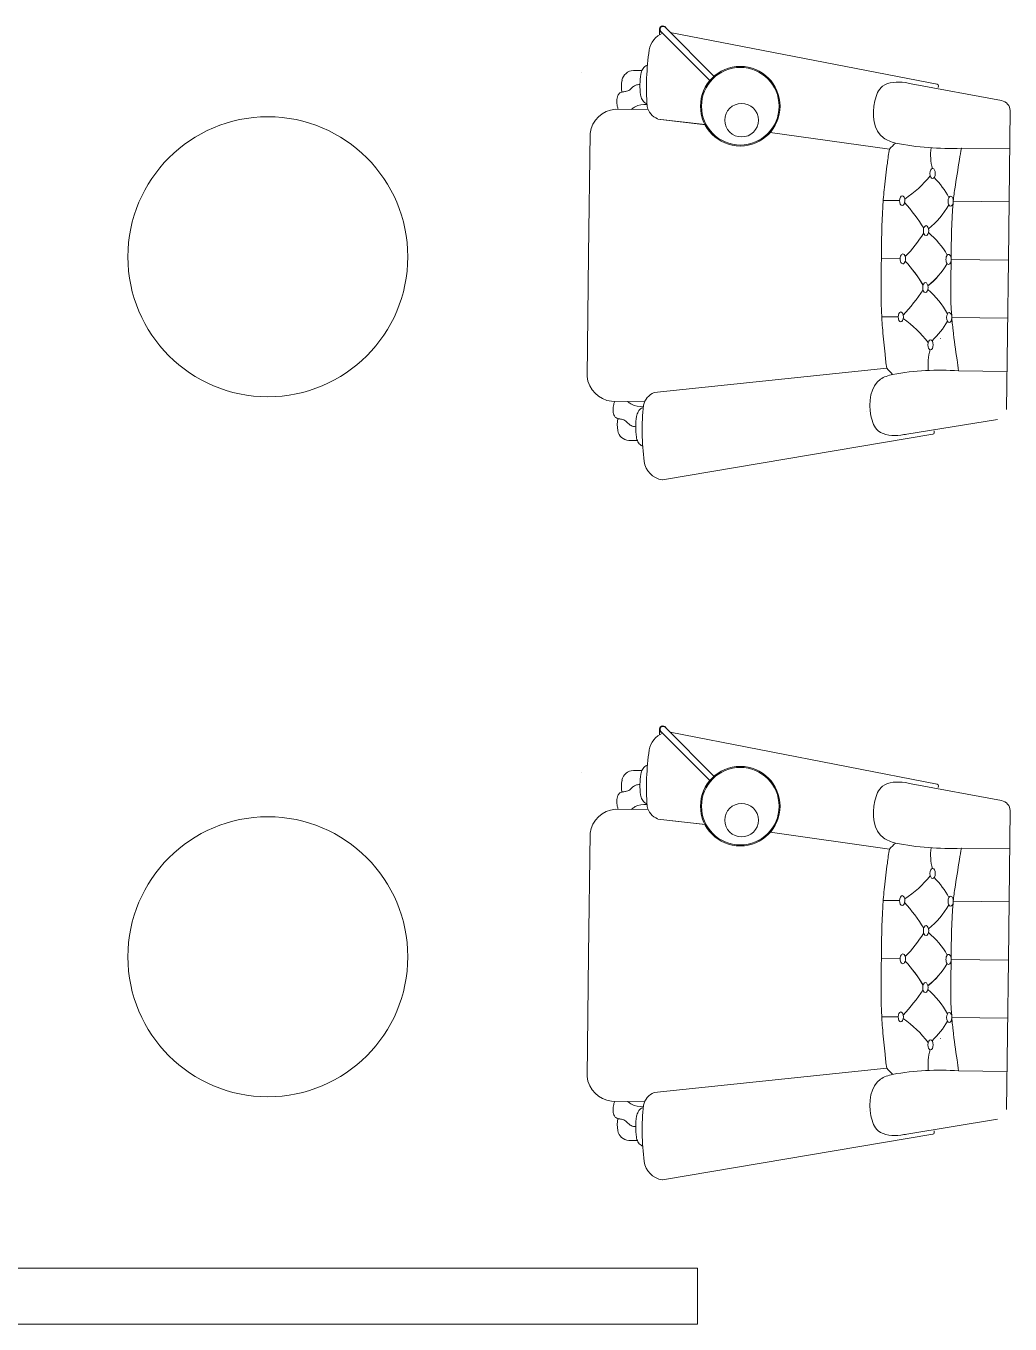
# Model space of a CAD drawing. Header units: centimetres. Extents: x -72470 to -43129, y -18750 to -16337.
# Drawn here: x -55843.3 to -55667.5, y -18414.4 to -18182.6 of the extents above; entities that cross this region are included whole.
import ezdxf

# ---------------------------------------------------------------- set-up
doc = ezdxf.new("R2010")
doc.units = ezdxf.units.CM
doc.header["$MEASUREMENT"] = 0
doc.layers.add('TEFRIS', color=30, linetype='Continuous', lineweight=9)

msp = doc.modelspace()

# ---------------------------------------------------------------- linework, layer by layer
at = {"layer": 'TEFRIS', "color": 0, "linetype": 'Continuous'}
for p, q in [((-55730.09, -18183.23), (-55730.1, -18184.2)), ((-55721.06, -18192.41), (-55729.85, -18183.63)), ((-55720.31, -18191.66), (-55729.1, -18182.87)), ((-55728.2, -18183.77), (-55680.51, -18193.04)), ((-55744.04, -18191.01), (-55744.02, -18190.99)), ((-55744.02, -18190.99), (-55744.04, -18191.01)), ((-55733.24, -18190.59), (-55734.77, -18190.58)), ((-55733.24, -18190.59), (-55734.77, -18190.58)), ((-55685.14, -18192.94), (-55669.01, -18195.97)), ((-55680.3, -18193.65), (-55680.29, -18193.3)), ((-55732.12, -18197.57), (-55738.01, -18197.5)), ((-55732.12, -18197.57), (-55738.01, -18197.5)), ((-55667.49, -18197.75), (-55667.78, -18224.45)), ((-55730.43, -18199.25), (-55721.88, -18200.26)), ((-55730.43, -18199.25), (-55721.97, -18200.25)), ((-55742.51, -18201.81), (-55742.78, -18223.53)), ((-55742.51, -18201.81), (-55742.78, -18223.53)), ((-55710.31, -18201.63), (-55689.02, -18204.63)), ((-55676.19, -18204.46), (-55667.54, -18204.57)), ((-55687.22, -18213.82), (-55690.14, -18213.78)), ((-55667.66, -18214.06), (-55677.63, -18213.94)), ((-55677.63, -18213.94), (-55667.66, -18214.06)), ((-55743.05, -18245.24), (-55742.78, -18223.53)), ((-55743.05, -18245.24), (-55742.78, -18223.53)), ((-55687.11, -18224.21), (-55690.46, -18224.17)), ((-55687.11, -18224.21), (-55690.46, -18224.17)), ((-55687.11, -18224.21), (-55690.46, -18224.17)), ((-55687.11, -18224.21), (-55690.46, -18224.17)), ((-55678, -18224.32), (-55667.78, -18224.45)), ((-55678, -18224.32), (-55667.78, -18224.45)), ((-55678, -18224.32), (-55667.78, -18224.45)), ((-55678, -18224.32), (-55667.78, -18224.45)), ((-55678, -18224.32), (-55667.78, -18224.45)), ((-55678, -18224.32), (-55667.78, -18224.45)), ((-55678, -18224.32), (-55667.78, -18224.45)), ((-55678, -18224.32), (-55667.78, -18224.45)), ((-55678, -18224.32), (-55667.78, -18224.45)), ((-55678, -18224.32), (-55667.78, -18224.45)), ((-55678, -18224.32), (-55667.78, -18224.45)), ((-55678, -18224.32), (-55667.78, -18224.45)), ((-55678, -18224.32), (-55667.78, -18224.45)), ((-55678, -18224.32), (-55667.78, -18224.45)), ((-55678, -18224.32), (-55667.78, -18224.45)), ((-55678, -18224.32), (-55667.78, -18224.45)), ((-55668.15, -18251.14), (-55667.78, -18224.45)), ((-55687.47, -18234.59), (-55690.4, -18234.56)), ((-55667.91, -18234.83), (-55677.89, -18234.71)), ((-55677.88, -18234.71), (-55667.91, -18234.83)), ((-55679.93, -18238.46), (-55679.97, -18238.46)), ((-55679.97, -18238.46), (-55679.93, -18238.46)), ((-55731.03, -18248.1), (-55689.5, -18243.74)), ((-55676.68, -18244.22), (-55668.03, -18244.32)), ((-55732.76, -18249.73), (-55738.65, -18249.66)), ((-55693.17, -18251.5), (-55693.19, -18251.47)), ((-55693.19, -18251.47), (-55693.17, -18251.5)), ((-55685.91, -18255.52), (-55669.71, -18252.88)), ((-55734.05, -18256.68), (-55735.58, -18256.66)), ((-55729.59, -18263.69), (-55681.28, -18255.54)), ((-55681.05, -18254.93), (-55681.05, -18255.28)), ((-55720.31, -18316.66), (-55729.1, -18307.87)), ((-55730.09, -18308.23), (-55730.1, -18309.2)), ((-55721.06, -18317.41), (-55729.85, -18308.63)), ((-55728.2, -18308.77), (-55680.51, -18318.04)), ((-55744.04, -18316.01), (-55744.02, -18315.99)), ((-55744.02, -18315.99), (-55744.04, -18316.01)), ((-55733.24, -18315.59), (-55734.77, -18315.58)), ((-55733.24, -18315.59), (-55734.77, -18315.58)), ((-55685.14, -18317.94), (-55669.01, -18320.97)), ((-55680.3, -18318.65), (-55680.29, -18318.3)), ((-55732.12, -18322.57), (-55738.01, -18322.5)), ((-55732.12, -18322.57), (-55738.01, -18322.5)), ((-55667.49, -18322.75), (-55667.78, -18349.45)), ((-55730.43, -18324.25), (-55721.88, -18325.26)), ((-55730.43, -18324.25), (-55721.97, -18325.25)), ((-55742.51, -18326.81), (-55742.78, -18348.53)), ((-55742.51, -18326.81), (-55742.78, -18348.53)), ((-55710.31, -18326.63), (-55689.02, -18329.63)), ((-55676.19, -18329.46), (-55667.54, -18329.57)), ((-55687.22, -18338.82), (-55690.14, -18338.78)), ((-55667.66, -18339.06), (-55677.63, -18338.94)), ((-55677.63, -18338.94), (-55667.66, -18339.06)), ((-55743.05, -18370.24), (-55742.78, -18348.53)), ((-55743.05, -18370.24), (-55742.78, -18348.53)), ((-55687.11, -18349.21), (-55690.46, -18349.17)), ((-55687.11, -18349.21), (-55690.46, -18349.17)), ((-55687.11, -18349.21), (-55690.46, -18349.17)), ((-55687.11, -18349.21), (-55690.46, -18349.17)), ((-55678, -18349.32), (-55667.78, -18349.45)), ((-55678, -18349.32), (-55667.78, -18349.45)), ((-55678, -18349.32), (-55667.78, -18349.45)), ((-55678, -18349.32), (-55667.78, -18349.45)), ((-55678, -18349.32), (-55667.78, -18349.45)), ((-55678, -18349.32), (-55667.78, -18349.45)), ((-55678, -18349.32), (-55667.78, -18349.45)), ((-55678, -18349.32), (-55667.78, -18349.45)), ((-55678, -18349.32), (-55667.78, -18349.45)), ((-55678, -18349.32), (-55667.78, -18349.45)), ((-55678, -18349.32), (-55667.78, -18349.45)), ((-55678, -18349.32), (-55667.78, -18349.45)), ((-55678, -18349.32), (-55667.78, -18349.45)), ((-55678, -18349.32), (-55667.78, -18349.45)), ((-55678, -18349.32), (-55667.78, -18349.45)), ((-55678, -18349.32), (-55667.78, -18349.45)), ((-55668.15, -18376.14), (-55667.78, -18349.45)), ((-55687.47, -18359.59), (-55690.4, -18359.56)), ((-55667.91, -18359.83), (-55677.89, -18359.71)), ((-55677.88, -18359.71), (-55667.91, -18359.83)), ((-55679.93, -18363.46), (-55679.97, -18363.46)), ((-55679.97, -18363.46), (-55679.93, -18363.46)), ((-55731.03, -18373.1), (-55689.5, -18368.74)), ((-55676.68, -18369.22), (-55668.03, -18369.32)), ((-55732.76, -18374.73), (-55738.65, -18374.66)), ((-55693.17, -18376.5), (-55693.19, -18376.47)), ((-55693.19, -18376.47), (-55693.17, -18376.5)), ((-55685.91, -18380.52), (-55669.71, -18377.88)), ((-55734.05, -18381.68), (-55735.58, -18381.66)), ((-55729.59, -18388.69), (-55681.28, -18380.54)), ((-55681.05, -18379.93), (-55681.05, -18380.28)), ((-55923.29, -18404.44), (-55723.29, -18404.44)), ((-55723.29, -18404.44), (-55723.29, -18414.44)), ((-55923.29, -18414.44), (-55723.29, -18414.44))]:
    msp.add_line(p, q, dxfattribs=at)
for centre, radius in [((-55715.67, -18196.96), 7.11), ((-55715.67, -18196.96), 6.93), ((-55715.44, -18199.46), 3), ((-55800.06, -18223.85), 25), ((-55715.67, -18321.96), 7.11), ((-55715.67, -18321.96), 6.93), ((-55715.44, -18324.46), 3), ((-55800.06, -18348.85), 25)]:
    msp.add_circle(centre, radius, dxfattribs=at)
for centre, radius, start, end in [((-55729.48, -18183.24), 0.61, 14.606, 252.4442), ((-55729.48, -18183.25), 0.533, 45.0338, 225.0338), ((-55728.12, -18187.54), 3.88, 111.6356, 170.7089), ((-55685.81, -18193.66), 46.62, 171.6806, 184.0411), ((-55685.81, -18193.66), 46.62, 171.6806, 184.0411), ((-55734.68, -18192.75), 2.17, 92.4185, 168.0967), ((-55734.68, -18192.75), 2.17, 92.4185, 168.0967), ((-55730.22, -18193.45), 6.68, 170.0937, 188.4978), ((-55730.22, -18193.45), 6.68, 170.0937, 188.4978), ((-55680.56, -18193.3), 0.267, 359.2957, 79.8669), ((-55669.27, -18197.73), 1.78, 359.3696, 81.6735), ((-55737.57, -18202.46), 4.98, 95.0614, 172.4578), ((-55737.57, -18202.46), 4.98, 95.0614, 172.4578), ((-55729.17, -18196.28), 3.22, 191.7932, 246.889), ((-55729.17, -18196.28), 3.22, 191.7932, 246.889), ((-55678.28, -18214.24), 14.41, 132.1371, 138.192), ((-55678.3, -18155.5), 49.01, 258.641, 272.4611), ((-55671.91, -18205.62), 9.77, 172.8406, 194.7253), ((-55698.07, -18195.96), 21.15, 303.8122, 320.5526), ((-55691.27, -18220.04), 14.52, 27.7043, 45.2955), ((-55715.89, -18239.7), 39.08, 32.4101, 40.8154), ((-55691.12, -18207.51), 14.52, 308.6458, 330.8872), ((-55702.41, -18207.66), 22.87, 315.0953, 328.5273), ((-55691.24, -18230.58), 14.37, 29.2352, 50.2572), ((-55703.07, -18240.47), 23.12, 29.8645, 43.2245), ((-55702.82, -18240.38), 22.87, 30.0642, 43.4962), ((-55691.24, -18217.71), 14.52, 308.6458, 329.5578), ((-55691.08, -18217.74), 14.37, 308.3343, 329.3563), ((-55715.5, -18208.01), 39.08, 317.776, 326.1814), ((-55691.52, -18240.81), 14.52, 27.7043, 49.9457), ((-55698.76, -18252.18), 21.15, 38.0389, 54.7793), ((-55691.37, -18228.28), 14.52, 313.296, 330.8872), ((-55672.37, -18243.17), 9.77, 163.8661, 185.7509), ((-55738.09, -18244.71), 4.98, 186.1337, 263.5301), ((-55678.53, -18234.4), 14.41, 220.3995, 226.4544), ((-55679.99, -18293.12), 49.01, 86.1303, 99.9504), ((-55729.84, -18251.09), 3.22, 111.7025, 166.7983), ((-55686.57, -18254.79), 46.62, 174.5504, 186.9109), ((-55730.96, -18253.9), 6.68, 170.0937, 188.4978), ((-55735.44, -18254.49), 2.17, 190.4948, 266.173), ((-55681.32, -18255.27), 0.267, 278.7246, 359.2957), ((-55729.01, -18259.86), 3.88, 187.8826, 260.681), ((-55729.48, -18308.24), 0.61, 14.606, 252.4442), ((-55729.48, -18308.25), 0.533, 45.0338, 225.0338), ((-55728.12, -18312.54), 3.88, 111.6356, 170.7089), ((-55685.81, -18318.66), 46.62, 171.6806, 184.0411), ((-55685.81, -18318.66), 46.62, 171.6806, 184.0411), ((-55734.68, -18317.75), 2.17, 92.4185, 168.0967), ((-55734.68, -18317.75), 2.17, 92.4185, 168.0967), ((-55730.22, -18318.45), 6.68, 170.0937, 188.4978), ((-55730.22, -18318.45), 6.68, 170.0937, 188.4978), ((-55680.56, -18318.3), 0.267, 359.2957, 79.8669), ((-55669.27, -18322.73), 1.78, 359.3696, 81.6735), ((-55737.57, -18327.46), 4.98, 95.0614, 172.4578), ((-55737.57, -18327.46), 4.98, 95.0614, 172.4578), ((-55729.17, -18321.28), 3.22, 191.7932, 246.889), ((-55729.17, -18321.28), 3.22, 191.7932, 246.889), ((-55678.28, -18339.24), 14.41, 132.1371, 138.192), ((-55678.3, -18280.5), 49.01, 258.641, 272.4611), ((-55671.91, -18330.62), 9.77, 172.8406, 194.7253), ((-55698.07, -18320.96), 21.15, 303.8122, 320.5526), ((-55691.27, -18345.04), 14.52, 27.7043, 45.2955), ((-55715.89, -18364.7), 39.08, 32.4101, 40.8154), ((-55691.12, -18332.51), 14.52, 308.6458, 330.8872), ((-55702.41, -18332.66), 22.87, 315.0953, 328.5273), ((-55691.24, -18355.58), 14.37, 29.2352, 50.2572), ((-55703.07, -18365.47), 23.12, 29.8645, 43.2245), ((-55702.82, -18365.38), 22.87, 30.0642, 43.4962), ((-55691.24, -18342.71), 14.52, 308.6458, 329.5578), ((-55691.08, -18342.74), 14.37, 308.3343, 329.3563), ((-55715.5, -18333.01), 39.08, 317.776, 326.1814), ((-55691.52, -18365.81), 14.52, 27.7043, 49.9457), ((-55698.76, -18377.18), 21.15, 38.0389, 54.7793), ((-55691.37, -18353.28), 14.52, 313.296, 330.8872), ((-55672.37, -18368.17), 9.77, 163.8661, 185.7509), ((-55738.09, -18369.71), 4.98, 186.1337, 263.5301), ((-55678.53, -18359.4), 14.41, 220.3995, 226.4544), ((-55679.99, -18418.12), 49.01, 86.1303, 99.9504), ((-55729.84, -18376.09), 3.22, 111.7025, 166.7983), ((-55686.57, -18379.79), 46.62, 174.5504, 186.9109), ((-55730.96, -18378.9), 6.68, 170.0937, 188.4978), ((-55735.44, -18379.49), 2.17, 190.4948, 266.173), ((-55681.32, -18380.27), 0.267, 278.7246, 359.2957), ((-55729.01, -18384.86), 3.88, 187.8826, 260.681)]:
    msp.add_arc(centre, radius, start, end, dxfattribs=at)
for centre, major_axis in [((-55681.32, -18208.98), (0.011, 0.891)), ((-55678.1, -18213.93), (0.011, 0.891)), ((-55682.49, -18219.18), (0.011, 0.891)), ((-55687, -18234.6), (-0.011, -0.891)), ((-55681.32, -18333.98), (0.011, 0.891)), ((-55678.1, -18338.93), (0.011, 0.891)), ((-55682.49, -18344.18), (0.011, 0.891)), ((-55687, -18359.6), (-0.011, -0.891))]:
    msp.add_ellipse(centre, major_axis=major_axis, ratio=0.528462, dxfattribs=at)
at = {"layer": 'TEFRIS', "color": 0, "linetype": 'Continuous', "extrusion": (0, 0, -1)}
for centre, major_axis in [((-55686.75, -18213.83), (0.011, 0.891)), ((-55682.61, -18229.35), (-0.011, -0.891)), ((-55678.35, -18234.71), (-0.011, -0.891)), ((-55681.69, -18239.57), (-0.011, -0.891)), ((-55686.75, -18338.83), (0.011, 0.891)), ((-55682.61, -18354.35), (-0.011, -0.891)), ((-55678.35, -18359.71), (-0.011, -0.891)), ((-55681.69, -18364.57), (-0.011, -0.891))]:
    msp.add_ellipse(centre, major_axis=major_axis, ratio=0.528462, dxfattribs=at)
for centre, major_axis in [((-55686.64, -18224.22), (0.011, 0.891)), ((-55686.64, -18224.22), (0.011, 0.891)), ((-55678.47, -18224.32), (-0.011, -0.891)), ((-55678.47, -18224.32), (-0.011, -0.891)), ((-55686.64, -18349.22), (0.011, 0.891)), ((-55686.64, -18349.22), (0.011, 0.891)), ((-55678.47, -18349.32), (-0.011, -0.891)), ((-55678.47, -18349.32), (-0.011, -0.891))]:
    msp.add_ellipse(centre, major_axis=major_axis, ratio=0.528462, start_param=4.712389, end_param=7.853982, dxfattribs=at)
at = {"layer": 'TEFRIS', "color": 0, "linetype": 'Continuous'}
for centre, major_axis in [((-55686.64, -18224.22), (-0.011, -0.891)), ((-55686.64, -18224.22), (-0.011, -0.891)), ((-55678.47, -18224.32), (0.011, 0.891)), ((-55678.47, -18224.32), (0.011, 0.891)), ((-55686.64, -18349.22), (-0.011, -0.891)), ((-55686.64, -18349.22), (-0.011, -0.891)), ((-55678.47, -18349.32), (0.011, 0.891)), ((-55678.47, -18349.32), (0.011, 0.891))]:
    msp.add_ellipse(centre, major_axis=major_axis, ratio=0.528462, start_param=4.712389, end_param=7.853982, dxfattribs=at)
for points, knots in [([(-55732.27, -18189.66), (-55732.36, -18189.69), (-55732.73, -18189.83), (-55733.21, -18190.38), (-55733.54, -18191.55), (-55733.58, -18192.46), (-55733.6, -18193.08)], [0.35656, 0.35656, 0.35656, 0.35656, 0.689135, 1.682823, 2.666935, 4.752611, 4.752611, 4.752611, 4.752611]), ([(-55732.27, -18189.66), (-55732.36, -18189.69), (-55732.73, -18189.83), (-55733.21, -18190.38), (-55733.54, -18191.55), (-55733.58, -18192.46), (-55733.6, -18193.08)], [0.35656, 0.35656, 0.35656, 0.35656, 0.689135, 1.682823, 2.666935, 4.752611, 4.752611, 4.752611, 4.752611]), ([(-55733.6, -18193.08), (-55733.89, -18193.1), (-55734.41, -18193.16), (-55735.03, -18193.64), (-55735.45, -18194.13), (-55736.06, -18194.33), (-55736.49, -18194.38), (-55736.78, -18194.43), (-55736.83, -18194.44)], [0.305843, 0.305843, 0.305843, 0.305843, 1.255346, 2.040427, 2.89202, 3.384438, 4.174918, 4.355007, 4.355007, 4.355007, 4.355007]), ([(-55733.6, -18193.08), (-55733.89, -18193.1), (-55734.41, -18193.16), (-55735.03, -18193.64), (-55735.45, -18194.13), (-55736.06, -18194.33), (-55736.49, -18194.38), (-55736.78, -18194.43), (-55736.83, -18194.44)], [0.305843, 0.305843, 0.305843, 0.305843, 1.255346, 2.040427, 2.89202, 3.384438, 4.174918, 4.355007, 4.355007, 4.355007, 4.355007]), ([(-55732.36, -18196.53), (-55732.45, -18196.5), (-55732.81, -18196.35), (-55733.28, -18195.79), (-55733.58, -18194.61), (-55733.59, -18193.7), (-55733.6, -18193.08)], [0.372389, 0.372389, 0.372389, 0.372389, 0.689135, 1.682823, 2.666935, 4.752611, 4.752611, 4.752611, 4.752611]), ([(-55732.36, -18196.53), (-55732.45, -18196.5), (-55732.81, -18196.35), (-55733.28, -18195.79), (-55733.58, -18194.61), (-55733.59, -18193.7), (-55733.6, -18193.08)], [0.372389, 0.372389, 0.372389, 0.372389, 0.689135, 1.682823, 2.666935, 4.752611, 4.752611, 4.752611, 4.752611]), ([(-55736.83, -18194.44), (-55736.95, -18194.48), (-55737.26, -18194.6), (-55737.63, -18195.16), (-55737.78, -18195.99), (-55737.68, -18196.82), (-55737.55, -18197.33), (-55737.47, -18197.51)], [0, 0, 0, 0, 0.427423, 1.095062, 2.135609, 3.247139, 3.888617, 3.888617, 3.888617, 3.888617]), ([(-55736.83, -18194.44), (-55736.95, -18194.48), (-55737.26, -18194.6), (-55737.63, -18195.16), (-55737.78, -18195.99), (-55737.68, -18196.82), (-55737.55, -18197.33), (-55737.47, -18197.51)], [0, 0, 0, 0, 0.427423, 1.095062, 2.135609, 3.247139, 3.888617, 3.888617, 3.888617, 3.888617]), ([(-55732.35, -18196.66), (-55733.1, -18196.65), (-55734.05, -18196.74), (-55734.87, -18197.31), (-55735.07, -18197.51), (-55735.1, -18197.54)], [1.067319, 1.067319, 1.067319, 1.067319, 3.490275, 4.275356, 4.417413, 4.417413, 4.417413, 4.417413]), ([(-55732.35, -18196.66), (-55733.1, -18196.65), (-55734.05, -18196.74), (-55734.87, -18197.31), (-55735.07, -18197.51), (-55735.1, -18197.54)], [1.067319, 1.067319, 1.067319, 1.067319, 3.490275, 4.275356, 4.417413, 4.417413, 4.417413, 4.417413]), ([(-55689.02, -18204.63), (-55689.21, -18205.46), (-55689.46, -18207.74), (-55689.92, -18211.17), (-55690.42, -18216.84), (-55690.44, -18221.09), (-55690.46, -18224.17)], [7.842946, 7.842946, 7.842946, 7.842946, 10.726144, 15.564237, 19.542398, 29.913928, 29.913928, 29.913928, 29.913928]), ([(-55678, -18224.32), (-55677.99, -18220.96), (-55677.99, -18216.74), (-55677.26, -18210.8), (-55676.68, -18207.55), (-55676.31, -18205.13), (-55676.19, -18204.46)], [0, 0, 0, 0, 11.31753, 14.215288, 20.189944, 22.471644, 22.471644, 22.471644, 22.471644]), ([(-55689.51, -18243.74), (-55689.67, -18242.91), (-55689.87, -18240.65), (-55690.24, -18237.21), (-55690.6, -18231.52), (-55690.52, -18227.26), (-55690.46, -18224.17)], [7.883801, 7.883801, 7.883801, 7.883801, 10.726144, 15.564237, 19.542398, 29.954825, 29.954825, 29.954825, 29.954825]), ([(-55678, -18224.32), (-55678.08, -18227.69), (-55678.18, -18231.92), (-55677.59, -18237.89), (-55677.1, -18241.15), (-55676.79, -18243.56), (-55676.69, -18244.22)], [0, 0, 0, 0, 11.358421, 14.256179, 20.230836, 22.470635, 22.470635, 22.470635, 22.470635]), ([(-55737.55, -18252.75), (-55737.67, -18252.7), (-55737.97, -18252.58), (-55738.33, -18252.01), (-55738.45, -18251.17), (-55738.34, -18250.35), (-55738.19, -18249.84), (-55738.11, -18249.67)], [0, 0, 0, 0, 0.427423, 1.095062, 2.135609, 3.247139, 3.888617, 3.888617, 3.888617, 3.888617]), ([(-55733.02, -18250.64), (-55733.76, -18250.63), (-55734.71, -18250.52), (-55735.52, -18249.92), (-55735.72, -18249.73), (-55735.75, -18249.69)], [1.067319, 1.067319, 1.067319, 1.067319, 3.490275, 4.275356, 4.417413, 4.417413, 4.417413, 4.417413]), ([(-55733.03, -18250.77), (-55733.12, -18250.8), (-55733.48, -18250.94), (-55733.97, -18251.49), (-55734.29, -18252.66), (-55734.33, -18253.57), (-55734.35, -18254.19)], [0.372389, 0.372389, 0.372389, 0.372389, 0.689135, 1.682823, 2.666935, 4.752611, 4.752611, 4.752611, 4.752611]), ([(-55734.35, -18254.19), (-55734.64, -18254.17), (-55735.15, -18254.09), (-55735.77, -18253.59), (-55736.17, -18253.09), (-55736.78, -18252.87), (-55737.21, -18252.82), (-55737.49, -18252.76), (-55737.55, -18252.75)], [0.305843, 0.305843, 0.305843, 0.305843, 1.255346, 2.040427, 2.89202, 3.384438, 4.174918, 4.355007, 4.355007, 4.355007, 4.355007]), ([(-55733.1, -18257.64), (-55733.2, -18257.61), (-55733.56, -18257.46), (-55734.03, -18256.9), (-55734.33, -18255.72), (-55734.34, -18254.81), (-55734.35, -18254.19)], [0.35656, 0.35656, 0.35656, 0.35656, 0.689135, 1.682823, 2.666935, 4.752611, 4.752611, 4.752611, 4.752611]), ([(-55732.27, -18314.66), (-55732.36, -18314.69), (-55732.73, -18314.83), (-55733.21, -18315.38), (-55733.54, -18316.55), (-55733.58, -18317.46), (-55733.6, -18318.08)], [0.35656, 0.35656, 0.35656, 0.35656, 0.689135, 1.682823, 2.666935, 4.752611, 4.752611, 4.752611, 4.752611]), ([(-55732.27, -18314.66), (-55732.36, -18314.69), (-55732.73, -18314.83), (-55733.21, -18315.38), (-55733.54, -18316.55), (-55733.58, -18317.46), (-55733.6, -18318.08)], [0.35656, 0.35656, 0.35656, 0.35656, 0.689135, 1.682823, 2.666935, 4.752611, 4.752611, 4.752611, 4.752611]), ([(-55736.83, -18319.44), (-55736.95, -18319.48), (-55737.26, -18319.6), (-55737.63, -18320.16), (-55737.78, -18320.99), (-55737.68, -18321.82), (-55737.55, -18322.33), (-55737.47, -18322.51)], [0, 0, 0, 0, 0.427423, 1.095062, 2.135609, 3.247139, 3.888617, 3.888617, 3.888617, 3.888617]), ([(-55736.83, -18319.44), (-55736.95, -18319.48), (-55737.26, -18319.6), (-55737.63, -18320.16), (-55737.78, -18320.99), (-55737.68, -18321.82), (-55737.55, -18322.33), (-55737.47, -18322.51)], [0, 0, 0, 0, 0.427423, 1.095062, 2.135609, 3.247139, 3.888617, 3.888617, 3.888617, 3.888617]), ([(-55733.6, -18318.08), (-55733.89, -18318.1), (-55734.41, -18318.16), (-55735.03, -18318.64), (-55735.45, -18319.13), (-55736.06, -18319.33), (-55736.49, -18319.38), (-55736.78, -18319.43), (-55736.83, -18319.44)], [0.305843, 0.305843, 0.305843, 0.305843, 1.255346, 2.040427, 2.89202, 3.384438, 4.174918, 4.355007, 4.355007, 4.355007, 4.355007]), ([(-55733.6, -18318.08), (-55733.89, -18318.1), (-55734.41, -18318.16), (-55735.03, -18318.64), (-55735.45, -18319.13), (-55736.06, -18319.33), (-55736.49, -18319.38), (-55736.78, -18319.43), (-55736.83, -18319.44)], [0.305843, 0.305843, 0.305843, 0.305843, 1.255346, 2.040427, 2.89202, 3.384438, 4.174918, 4.355007, 4.355007, 4.355007, 4.355007]), ([(-55732.36, -18321.53), (-55732.45, -18321.5), (-55732.81, -18321.35), (-55733.28, -18320.79), (-55733.58, -18319.61), (-55733.59, -18318.7), (-55733.6, -18318.08)], [0.372389, 0.372389, 0.372389, 0.372389, 0.689135, 1.682823, 2.666935, 4.752611, 4.752611, 4.752611, 4.752611]), ([(-55732.36, -18321.53), (-55732.45, -18321.5), (-55732.81, -18321.35), (-55733.28, -18320.79), (-55733.58, -18319.61), (-55733.59, -18318.7), (-55733.6, -18318.08)], [0.372389, 0.372389, 0.372389, 0.372389, 0.689135, 1.682823, 2.666935, 4.752611, 4.752611, 4.752611, 4.752611]), ([(-55732.35, -18321.66), (-55733.1, -18321.65), (-55734.05, -18321.74), (-55734.87, -18322.31), (-55735.07, -18322.51), (-55735.1, -18322.54)], [1.067319, 1.067319, 1.067319, 1.067319, 3.490275, 4.275356, 4.417413, 4.417413, 4.417413, 4.417413]), ([(-55732.35, -18321.66), (-55733.1, -18321.65), (-55734.05, -18321.74), (-55734.87, -18322.31), (-55735.07, -18322.51), (-55735.1, -18322.54)], [1.067319, 1.067319, 1.067319, 1.067319, 3.490275, 4.275356, 4.417413, 4.417413, 4.417413, 4.417413]), ([(-55689.02, -18329.63), (-55689.21, -18330.46), (-55689.46, -18332.74), (-55689.92, -18336.17), (-55690.42, -18341.84), (-55690.44, -18346.09), (-55690.46, -18349.17)], [7.842946, 7.842946, 7.842946, 7.842946, 10.726144, 15.564237, 19.542398, 29.913928, 29.913928, 29.913928, 29.913928]), ([(-55678, -18349.32), (-55677.99, -18345.96), (-55677.99, -18341.74), (-55677.26, -18335.8), (-55676.68, -18332.55), (-55676.31, -18330.13), (-55676.19, -18329.46)], [0, 0, 0, 0, 11.31753, 14.215288, 20.189944, 22.471644, 22.471644, 22.471644, 22.471644]), ([(-55689.51, -18368.74), (-55689.67, -18367.91), (-55689.87, -18365.65), (-55690.24, -18362.21), (-55690.6, -18356.52), (-55690.52, -18352.26), (-55690.46, -18349.17)], [7.883801, 7.883801, 7.883801, 7.883801, 10.726144, 15.564237, 19.542398, 29.954825, 29.954825, 29.954825, 29.954825]), ([(-55678, -18349.32), (-55678.08, -18352.69), (-55678.18, -18356.92), (-55677.59, -18362.89), (-55677.1, -18366.15), (-55676.79, -18368.56), (-55676.69, -18369.22)], [0, 0, 0, 0, 11.358421, 14.256179, 20.230836, 22.470635, 22.470635, 22.470635, 22.470635]), ([(-55737.55, -18377.75), (-55737.67, -18377.7), (-55737.97, -18377.58), (-55738.33, -18377.01), (-55738.45, -18376.17), (-55738.34, -18375.35), (-55738.19, -18374.84), (-55738.11, -18374.67)], [0, 0, 0, 0, 0.427423, 1.095062, 2.135609, 3.247139, 3.888617, 3.888617, 3.888617, 3.888617]), ([(-55733.02, -18375.64), (-55733.76, -18375.63), (-55734.71, -18375.52), (-55735.52, -18374.92), (-55735.72, -18374.73), (-55735.75, -18374.69)], [1.067319, 1.067319, 1.067319, 1.067319, 3.490275, 4.275356, 4.417413, 4.417413, 4.417413, 4.417413]), ([(-55733.03, -18375.77), (-55733.12, -18375.8), (-55733.48, -18375.94), (-55733.97, -18376.49), (-55734.29, -18377.66), (-55734.33, -18378.57), (-55734.35, -18379.19)], [0.372389, 0.372389, 0.372389, 0.372389, 0.689135, 1.682823, 2.666935, 4.752611, 4.752611, 4.752611, 4.752611]), ([(-55734.35, -18379.19), (-55734.64, -18379.17), (-55735.15, -18379.09), (-55735.77, -18378.59), (-55736.17, -18378.09), (-55736.78, -18377.87), (-55737.21, -18377.82), (-55737.49, -18377.76), (-55737.55, -18377.75)], [0.305843, 0.305843, 0.305843, 0.305843, 1.255346, 2.040427, 2.89202, 3.384438, 4.174918, 4.355007, 4.355007, 4.355007, 4.355007]), ([(-55733.1, -18382.64), (-55733.2, -18382.61), (-55733.56, -18382.46), (-55734.03, -18381.9), (-55734.33, -18380.72), (-55734.34, -18379.81), (-55734.35, -18379.19)], [0.35656, 0.35656, 0.35656, 0.35656, 0.689135, 1.682823, 2.666935, 4.752611, 4.752611, 4.752611, 4.752611])]:
    msp.add_open_spline(points, degree=3, knots=knots, dxfattribs=at)
for points in [[(-55687.95, -18203.55), (-55690.11, -18202.63), (-55691.64, -18196.03), (-55690.27, -18193.4), (-55686.22, -18192.75), (-55685.14, -18192.94)], [(-55688.46, -18244.84), (-55690.64, -18245.71), (-55692.33, -18252.27), (-55691.03, -18254.94), (-55686.99, -18255.69), (-55685.91, -18255.52)], [(-55687.95, -18328.55), (-55690.11, -18327.63), (-55691.64, -18321.03), (-55690.27, -18318.4), (-55686.22, -18317.75), (-55685.14, -18317.94)], [(-55688.46, -18369.84), (-55690.64, -18370.71), (-55692.33, -18377.27), (-55691.03, -18379.94), (-55686.99, -18380.69), (-55685.91, -18380.52)]]:
    msp.add_spline(points, degree=3, dxfattribs=at)

doc.saveas('drawing.dxf')
